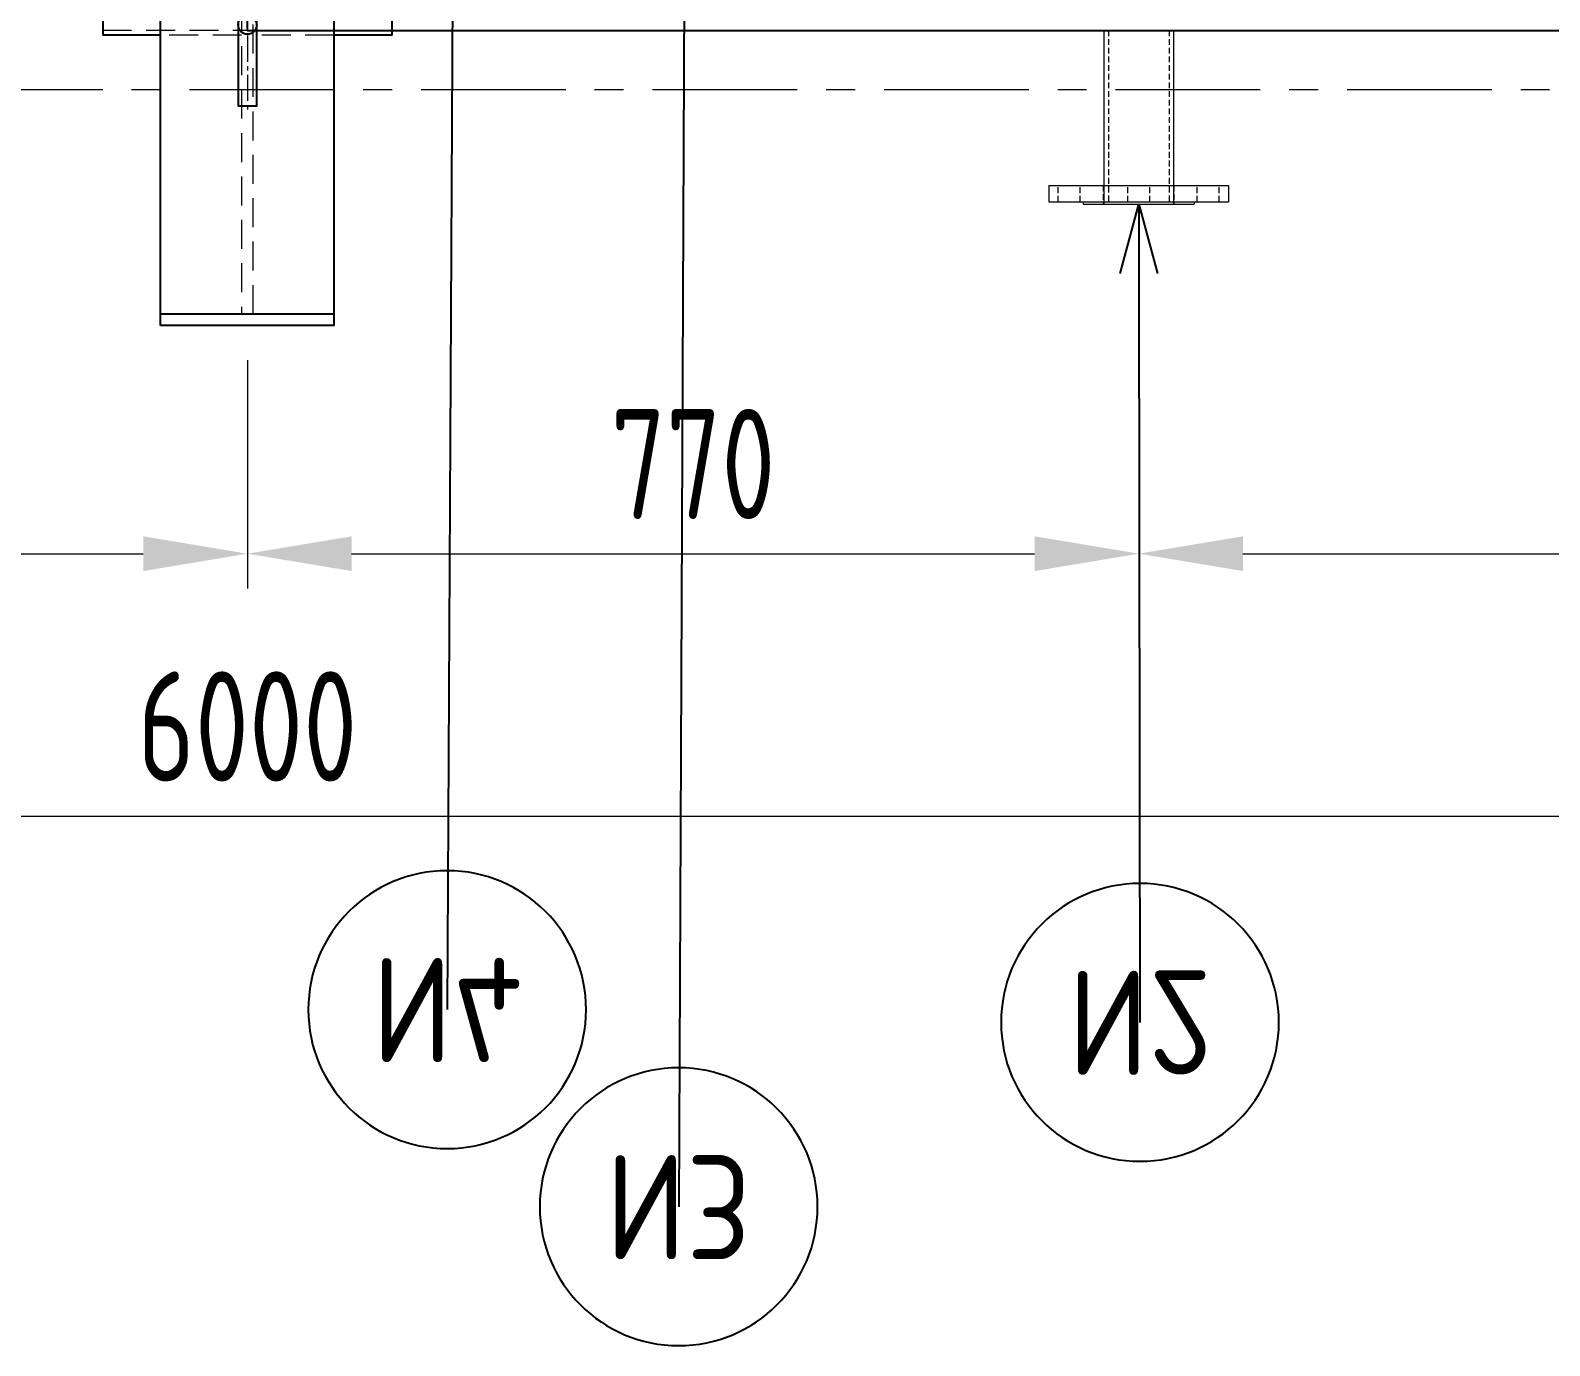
# Model space of a CAD drawing. Header units: millimetres. Extents: x -46397 to 283259, y -8690 to 23983.
# Drawn here: x 3226 to 4538, y 2876 to 4013 of the extents above; entities that cross this region are included whole.
import ezdxf
from ezdxf import colors
from ezdxf.entities.mleader import LeaderData, LeaderLine
from ezdxf.enums import TextEntityAlignment as Align
from ezdxf.math import Vec2, Vec3

# ---------------------------------------------------------------- set-up
doc = ezdxf.new("R2010")
doc.units = ezdxf.units.MM
for name, pattern in [('ACISOTGL', [3, 2, -1]), ('CENTER', [2, 1.25, -0.25, 0.25, -0.25]), ('CENTER2', [1.125, 0.75, -0.125, 0.125, -0.125]), ('HIDDEN', [0.375, 0.25, -0.125]), ('HIDDENX2', [0.75, 0.5, -0.25])]:
    doc.linetypes.add(name, pattern=pattern)
doc.layers.get('Defpoints').update_dxf_attribs({"lineweight": 0})
for name, color, linetype, lineweight in [('0-Dim', 7, 'Continuous', 0), ('2-Dashed', 50, 'ACISOTGL', 25), ('3-Centerline', 4, 'CENTER', 5), ('CHUAN NET KHUAT', 4, 'HIDDEN', 0), ('DUONGCHINH', 7, 'Continuous', 25), ('DUONGTAM', 1, 'CENTER', 0), ('Long_AM_Visible', 30, 'Continuous', 25), ('PHANTOM 2', 8, 'Continuous', 0), ('Standard', 7, 'Continuous', 0)]:
    doc.layers.add(name, color=color, linetype=linetype, lineweight=lineweight)
doc.styles.add('GHI CHÚ 1', font='isocp_IV25.ttf', dxfattribs={"width": 0.8})
doc.styles.add('Long_Text', font='isocp.shx', dxfattribs={"width": 0.7})
doc.styles.get("Standard").update_dxf_attribs({"font": 'isocp.shx', "width": 0.8})
doc.dimstyles.new('1-30SCALE', dxfattribs={"dimtxt": 75, "dimasz": 75, "dimexe": 37.5, "dimexo": 30, "dimgap": 30, "dimtad": 1, "dimtoh": 1, "dimdec": 0, "dimdsep": 46, "dimtxsty": 'GHI CHÚ 1', "dimcen": 0.09, "dimclrd": 256, "dimclre": 256, "dimclrt": 2, "dimadec": 0, "dimazin": 0, "dimtfac": 1, "dimtdec": 0, "dimtofl": 0, "dimtmove": 0, "dimatfit": 3, "dimfxl": 1, "dimlwd": 0, "dimlwe": 0, "dimarcsym": 0})

# ---------------------------------------------------------------- blocks, each defined once
blk = doc.blocks.new('A$Cb6d5b212')
at = {"layer": 'DUONGCHINH', "color": 2, "ltscale": 10, "extrusion": (2.28848e-17, 1, 0)}
for q in [(0, 990), (1500, -990)]:
    blk.add_line((0, -990), q, dxfattribs=at)
blk = doc.blocks.new('A$C0143f3ea')
at = {"layer": 'DUONGTAM', "color": 5, "lineweight": 0, "ltscale": 100, "extrusion": (2.28848e-17, 1, 0)}
blk.add_line((-3050, -1041), (3050, -1041), dxfattribs=at)
blk = doc.blocks.new('WQU EUIQUWE QWEQWE')
at = {"color": 2, "linetype": 'Continuous', "lineweight": 0, "ltscale": 10, "extrusion": (-2.22045e-16, 1, 0)}
for p, q in [((5800.1, -990), (5739.8, -990)), ((5739.8, -990), (5739.8, -1140)), ((5800.1, -990), (5800.1, -1140)), ((5692.5, -1124), (5847.5, -1124)), ((5692.5, -1124), (5692.5, -1138)), ((5847.5, -1124), (5847.5, -1138)), ((5692.5, -1138), (5847.5, -1138)), ((5722, -1138), (5722, -1140)), ((5722, -1140), (5818, -1140)), ((5818, -1138), (5818, -1140))]:
    blk.add_line(p, q, dxfattribs=at)
at = {"color": 1, "linetype": 'HIDDENX2', "lineweight": 0, "ltscale": 10, "extrusion": (-2.22045e-16, 1, 0)}
for p, q in [((5743.8, -990), (5743.8, -1140)), ((5796.2, -990), (5796.2, -1140)), ((5700.5, -1138), (5700.5, -1124)), ((5719.5, -1138), (5719.5, -1124)), ((5739.4, -1124), (5739.4, -1140)), ((5760.5, -1138), (5760.5, -1124)), ((5779.5, -1138), (5779.5, -1124)), ((5800.5, -1124), (5800.5, -1140)), ((5820.5, -1138), (5820.5, -1124)), ((5839.5, -1138), (5839.5, -1124))]:
    blk.add_line(p, q, dxfattribs=at)
blk = doc.blocks.new('_TagCircle')
at = {"color": 0, "linetype": 'ByBlock', "lineweight": -2, "transparency": 16777216}
blk.add_circle((0, 0), 4, dxfattribs=at)
at = {"layer": 'Long_AM_Visible', "color": 0, "transparency": 16777216, "style": 'Long_Text'}
blk.add_attdef('TAGNUMBER', text='', height=3, dxfattribs=at).set_placement((0, -1.5), align=Align.CENTER)
blk = doc.blocks.new('_Open30')
at = {"color": 0, "linetype": 'ByBlock', "lineweight": -2}
for p, q in [((-1, 0.268), (0, 0)), ((0, 0), (-1, -0.268)), ((0, 0), (-1, 0))]:
    blk.add_line(p, q, dxfattribs=at)
blk = doc.blocks.new('*D118')
at = {"layer": 'Defpoints', "color": 0, "transparency": 16777216}
for p in [(993.2, 3757.6, -1.5), (3413.2, 3757.6, -1.5), (3413.2, 3560.5)]:
    blk.add_point(p, dxfattribs=at)
at = {"layer": 'PHANTOM 2', "linetype": 'Continuous', "lineweight": 0, "transparency": 16777216}
for p, q in [((993.2, 3727.6), (993.2, 3530.5)), ((3413.2, 3727.6), (3413.2, 3530.5)), ((1083.2, 3560.5), (3323.2, 3560.5))]:
    blk.add_line(p, q, dxfattribs=at)
at = {"layer": 'PHANTOM 2', "transparency": 16777216}
for points in [[(1083.2, 3575.5), (1083.2, 3545.5), (993.2, 3560.5)], [(3323.2, 3575.5), (3323.2, 3545.5), (3413.2, 3560.5)]]:
    blk.add_solid(points, dxfattribs=at)
at = {"layer": 'PHANTOM 2', "color": 2, "transparency": 16777216, "insert": (2203.2, 3639.9), "char_height": 95, "attachment_point": 5, "style": 'GHI CHÚ 1'}
blk.add_mtext('2420', dxfattribs=at)
blk = doc.blocks.new('*D119')
at = {"layer": 'Defpoints', "color": 0, "transparency": 16777216}
for p in [(4183.2, 3862.6, -1.5), (3413.2, 3757.6, -1.5), (4183.2, 3560.5)]:
    blk.add_point(p, dxfattribs=at)
at = {"layer": 'PHANTOM 2', "linetype": 'Continuous', "lineweight": 0, "transparency": 16777216}
for p, q in [((4183.2, 3832.6), (4183.2, 3530.5)), ((3413.2, 3727.6), (3413.2, 3530.5)), ((3503.2, 3560.5), (4093.2, 3560.5))]:
    blk.add_line(p, q, dxfattribs=at)
at = {"layer": 'PHANTOM 2', "transparency": 16777216}
for points in [[(3503.2, 3575.5), (3503.2, 3545.5), (3413.2, 3560.5)], [(4093.2, 3575.5), (4093.2, 3545.5), (4183.2, 3560.5)]]:
    blk.add_solid(points, dxfattribs=at)
at = {"layer": 'PHANTOM 2', "color": 2, "transparency": 16777216, "insert": (3798.2, 3638), "char_height": 95, "attachment_point": 5, "style": 'GHI CHÚ 1'}
blk.add_mtext('770', dxfattribs=at)
blk = doc.blocks.new('*D120')
at = {"layer": 'Defpoints', "color": 0, "transparency": 16777216}
for p in [(4183.2, 3862.6, -1.5), (5183.2, 3862.6, -1.5), (5183.2, 3560.5)]:
    blk.add_point(p, dxfattribs=at)
at = {"layer": 'PHANTOM 2', "linetype": 'Continuous', "lineweight": 0, "transparency": 16777216}
for p, q in [((4183.2, 3832.6), (4183.2, 3530.5)), ((5183.2, 3832.6), (5183.2, 3530.5)), ((4273.2, 3560.5), (5093.2, 3560.5))]:
    blk.add_line(p, q, dxfattribs=at)
at = {"layer": 'PHANTOM 2', "transparency": 16777216}
for points in [[(4273.2, 3575.5), (4273.2, 3545.5), (4183.2, 3560.5)], [(5093.2, 3575.5), (5093.2, 3545.5), (5183.2, 3560.5)]]:
    blk.add_solid(points, dxfattribs=at)
at = {"layer": 'PHANTOM 2', "color": 2, "transparency": 16777216, "insert": (4683.2, 3638), "char_height": 95, "attachment_point": 5, "style": 'GHI CHÚ 1'}
blk.add_mtext('1000', dxfattribs=at)
blk = doc.blocks.new('*U1680')
at = {"layer": '3-Centerline', "color": 0, "linetype": 'CENTER2', "ltscale": 30, "transparency": 16777216}
blk.add_line((-116.5, 0), (116.5, 0), dxfattribs=at)
blk = doc.blocks.new('*U1678')
blk.add_lwpolyline([(-113, 8), (113, 8), (113, -8), (-113, -8)], close=True)
for centre, start, end in [((-43, 0), 90, 270), ((43, 0), 270, 90)]:
    blk.add_arc(centre, 8, start, end)
at = {"layer": '2-Dashed', "ltscale": 3}
for centre, start, end in [((-43, 0), 270, 90), ((43, 0), 90, 270)]:
    blk.add_arc(centre, 8, start, end, dxfattribs=at)
at = {"layer": '3-Centerline', "linetype": 'CENTER2', "ltscale": 30}
blk.add_blockref('*U1680', (0, 0), dxfattribs=at)
blk = doc.blocks.new('SAD1-1')
at = {"color": 8, "linetype": 'Continuous', "lineweight": 0, "ltscale": 10, "extrusion": (2.28848e-17, 1, 0)}
for p, q in [((0, 609.6), (0, 611.1)), ((250, 609.6), (0, 609.6)), ((250, 611.1), (250, 609.6)), ((50, 491.1), (50, 493))]:
    blk.add_line(p, q, dxfattribs=at)
at = {"layer": 'CHUAN NET KHUAT', "ltscale": 100, "extrusion": (2.28848e-17, 1, 0)}
for p, q in [((120, 473.8), (120, 475.4)), ((120, 475.4), (130, 475.4)), ((120, 473.8), (120, -245)), ((130, 473.8), (120, 473.8)), ((130, 473.8), (130, 475.4)), ((130, -245), (130, 473.8)), ((120, 100.2), (50, 100.2)), ((120, 97.2), (50, 97.2)), ((200, 100.2), (130, 100.2)), ((200, 97.2), (130, 97.2)), ((120, 21.3), (50, 21.3)), ((120, 20), (50, 20)), ((200, 21.3), (130, 21.3)), ((200, 20), (130, 20)), ((250, 0), (0, 0)), ((120, -4), (50, -4)), ((200, -4), (130, -4))]:
    blk.add_line(p, q, dxfattribs=at)
at = {"layer": 'DUONGCHINH', "extrusion": (2.28848e-17, 1, 0)}
for p, q in [((250, 611.1), (0, 611.1)), ((0, 609.6), (0, -4)), ((250, -4), (250, 609.6)), ((200, 493), (50, 493)), ((50, -245), (50, 491.1)), ((200, 491.1), (50, 491.1)), ((200, 491.1), (200, 493)), ((200, -245), (200, 491.1)), ((50, -4), (0, -4)), ((250, -4), (200, -4)), ((50, -245), (200, -245)), ((50, -255), (50, -245)), ((200, -255), (200, -245)), ((200, -255), (50, -255))]:
    blk.add_line(p, q, dxfattribs=at)
at = {"xscale": -1, "rotation": 90}
blk.add_blockref('*U1678', (125, 47.7), dxfattribs=at)
blk = doc.blocks.new('*D1644')
at = {"layer": 'Defpoints', "color": 0, "transparency": 16777216}
for p in [(413.2, 4012.6, -1.5), (6413.2, 4012.6, -1.5), (6413.2, 3333.8)]:
    blk.add_point(p, dxfattribs=at)
at = {"layer": 'PHANTOM 2', "linetype": 'Continuous', "lineweight": 0, "transparency": 16777216}
for p, q in [((413.2, 3982.6), (413.2, 3303.8)), ((6413.2, 3982.6), (6413.2, 3303.8)), ((503.2, 3333.8), (6323.2, 3333.8))]:
    blk.add_line(p, q, dxfattribs=at)
at = {"layer": 'PHANTOM 2', "transparency": 16777216}
for points in [[(503.2, 3348.8), (503.2, 3318.8), (413.2, 3333.8)], [(6323.2, 3348.8), (6323.2, 3318.8), (6413.2, 3333.8)]]:
    blk.add_solid(points, dxfattribs=at)
at = {"layer": 'PHANTOM 2', "color": 2, "transparency": 16777216, "insert": (3413.2, 3411.3), "char_height": 95, "attachment_point": 5, "style": 'GHI CHÚ 1'}
blk.add_mtext('6000', dxfattribs=at)

msp = doc.modelspace()

# ---------------------------------------------------------------- block references
msp.add_blockref('SAD1-1', (3288.15, 4012.56, -1.5))
at = {"layer": 'Standard'}
for name, p in [('WQU EUIQUWE QWEQWE', (-1586.85, 5002.56, -1.5)), ('A$C0143f3ea', (3413.15, 5002.56, -1.5)), ('A$Cb6d5b212', (3413.15, 5002.56, -1.5))]:
    msp.add_blockref(name, p, dxfattribs=at)

# ---------------------------------------------------------------- dimensions: what is measured, and where the dimension line sits
at = {"layer": 'PHANTOM 2'}
for base, p1, p2, picture, middle in [((6413.15, 3333.79), (413.15, 4012.56, -1.5), (6413.15, 4012.56, -1.5), '*D1644', (3413.15, 3411.29)), ((4183.15, 3560.52), (3413.15, 3757.56, -1.5), (4183.15, 3862.56, -1.5), '*D119', (3798.15, 3638.02)), ((5183.15, 3560.52), (4183.15, 3862.56, -1.5), (5183.15, 3862.56, -1.5), '*D120', (4683.15, 3638.02)), ((3413.15, 3560.52), (993.15, 3757.56, -1.5), (3413.15, 3757.56, -1.5), '*D118', (2203.15, 3639.88))]:
    dim = msp.add_linear_dim(base=base, p1=p1, p2=p2, dimstyle='1-30SCALE', override={"dimtxt": 95, "dimasz": 90, "dimexe": 30, "dimtmove": 1}, dxfattribs=at)
    dim.commit()
    dim.dimension.update_dxf_attribs({"geometry": picture, "text_midpoint": middle})

# ---------------------------------------------------------------- leaders
at = {"layer": '0-Dim', "color": 6}
ml = msp.add_multileader_block('Standard', dxfattribs=at)
ml.set_content('_TagCircle', color=6, scale=-30)
ml.set_attribute('TAGNUMBER', 'N4', width=0)
ml.set_leader_properties(color=5)
ml.set_arrow_properties(name='OPEN30')
ml.build(insert=Vec2(0, 0))
ml.multileader.update_dxf_attribs({"has_dogleg": 0, "text_left_attachment_type": 6, "text_right_attachment_type": 6, "dogleg_length": 0.36, "arrow_head_size": 60, "block_connection_type": 1})
ctx = ml.context
ctx.base_point, ctx.char_height, ctx.arrow_head_size, ctx.landing_gap_size, ctx.plane_origin = Vec3(3585.74, 3166.63, -1.5), 56, 60, 1.4, Vec3(3942.78, 3474.91, -1.5)
ctx.left_attachment, ctx.right_attachment, ctx.attachment_type = 6, 6, 1
notes = []
notes.append((ctx, [(0, (1, 1, 0), (3586.1, 3166.63, -1.5), (-1, 0), 0.36, [(0, [(3593.15, 4592.56, -1.5)], 0, [])])]))
ctx.block.insert, ctx.block.rotation, ctx.block.scale = Vec3(3585.74, 3166.63, -1.5), 3.1415927, Vec3(-30, 30, 30)
ml = msp.add_multileader_block('Standard', dxfattribs=at)
ml.set_content('_TagCircle', color=6, scale=-30)
ml.set_attribute('TAGNUMBER', 'N3', width=0)
ml.set_leader_properties(color=5)
ml.set_arrow_properties(name='OPEN30')
ml.build(insert=Vec2(0, 0))
ml.multileader.update_dxf_attribs({"has_dogleg": 0, "text_left_attachment_type": 6, "text_right_attachment_type": 6, "dogleg_length": 0.36, "arrow_head_size": 60, "block_connection_type": 1})
ctx = ml.context
ctx.base_point, ctx.char_height, ctx.arrow_head_size, ctx.landing_gap_size, ctx.plane_origin = Vec3(3785.74, 2996.39, -1.5), 56, 60, 1.4, Vec3(4142.78, 3474.91, -1.5)
ctx.left_attachment, ctx.right_attachment, ctx.attachment_type = 6, 6, 1
notes.append((ctx, [(0, (1, 1, 0), (3786.1, 2996.39, -1.5), (-1, 0), 0.36, [(0, [(3793.15, 4592.56, -1.5)], 0, [])])]))
ctx.block.insert, ctx.block.rotation, ctx.block.scale = Vec3(3785.74, 2996.39, -1.5), 3.1415927, Vec3(-30, 30, 30)
ml = msp.add_multileader_block('Standard', dxfattribs=at)
ml.set_content('_TagCircle', color=6, scale=-30)
ml.set_attribute('TAGNUMBER', 'N2', width=0)
ml.set_leader_properties(color=5)
ml.set_arrow_properties(name='OPEN30')
ml.build(insert=Vec2(0, 0))
ml.multileader.update_dxf_attribs({"has_dogleg": 0, "text_left_attachment_type": 6, "text_right_attachment_type": 6, "dogleg_length": 0.36, "arrow_head_size": 60, "block_connection_type": 1})
ctx = ml.context
ctx.base_point, ctx.char_height, ctx.arrow_head_size, ctx.landing_gap_size, ctx.plane_origin = Vec3(4184.26, 3155.61, -1.5), 56, 60, 1.4, Vec3(4532.78, 3474.91, -1.5)
ctx.left_attachment, ctx.right_attachment, ctx.attachment_type = 6, 6, 1
notes.append((ctx, [(1, (1, 1, 0), (4183.9, 3155.61, -1.5), (1, 0), 0.36, [(0, [(4183.15, 3862.56, -1.5)], 0, [])])]))
ctx.block.insert, ctx.block.rotation, ctx.block.scale = Vec3(4184.26, 3155.61, -1.5), 3.1415927, Vec3(-30, 30, 30)
for ctx, leaders in notes:
    for number, flags, end, landing, length, lines in leaders:
        leader = LeaderData()
        leader.index, (leader.has_last_leader_line, leader.has_dogleg_vector, leader.attachment_direction) = number, flags
        leader.last_leader_point, leader.dogleg_vector, leader.dogleg_length = Vec3(end), Vec3(landing), length
        for number, points, colour, breaks in lines:
            line = LeaderLine()
            line.index, line.vertices, line.color, line.breaks = number, Vec3.list(points), colors.encode_raw_color(colour), breaks
            leader.lines.append(line)
        ctx.leaders.append(leader)

doc.saveas('drawing.dxf')
